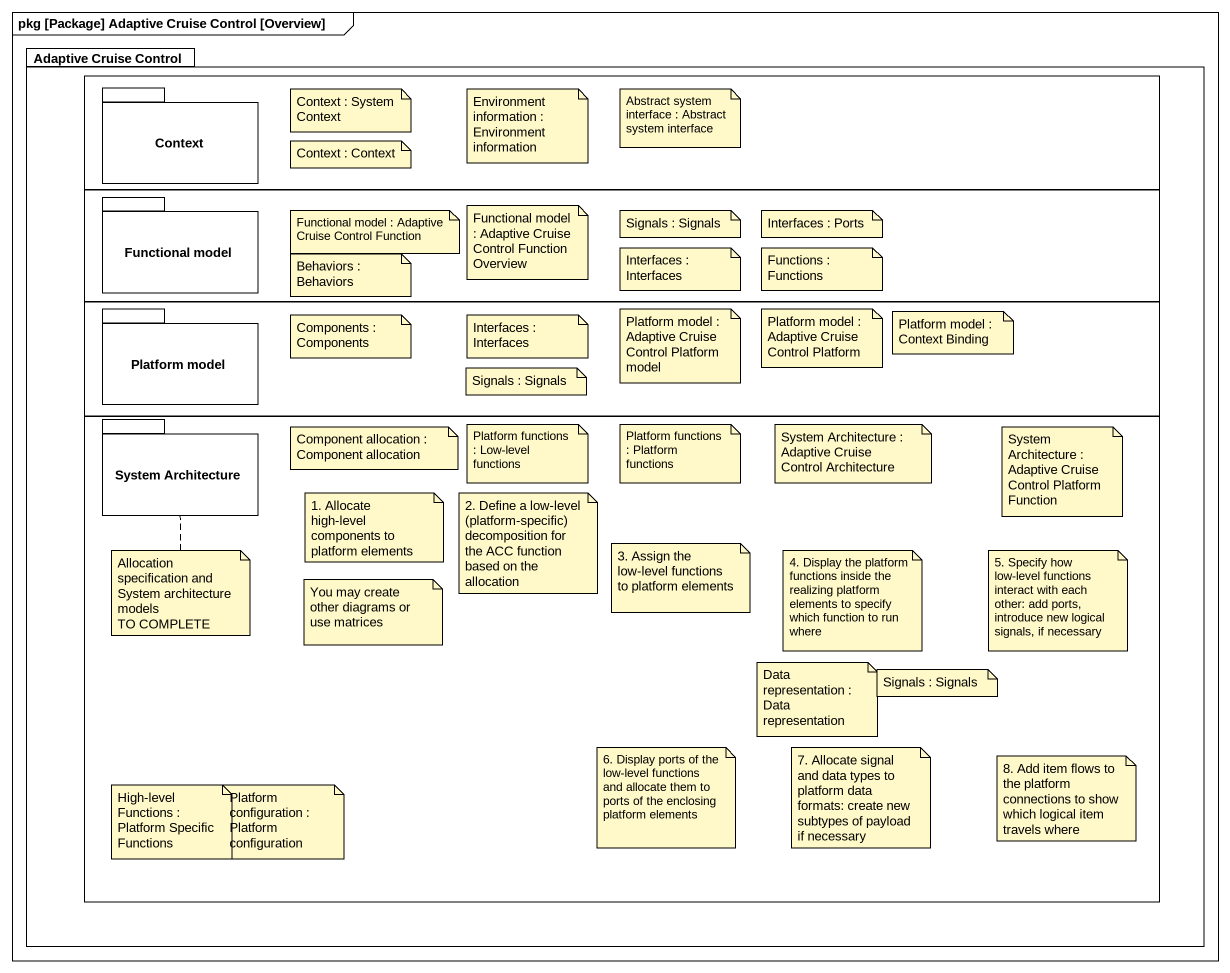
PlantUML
@startuml
mainframe pkg [Package] Adaptive Cruise Control [Overview]
package "Adaptive Cruise Control" as Adaptive_Cruise_Control {
  rectangle " " as rectangle1 {
    package Context {
    }
  }
  rectangle " " as rectangle2 {
    package "Functional model" as Functional_model {
    }
  }
  rectangle " " as rectangle3 {
    package "Platform model" as Platform_model {
    }
  }
  rectangle " " as rectangle4 {
    package "System Architecture" as System_Architecture {
    }
  }
}
note as N1
  Context : System Context
end note
note as N2
  Environment information : Environment information
end note
note as N3
  Abstract system interface : Abstract system interface
end note
note as N4
  Context : Context
end note
note as N5
  Functional model : Adaptive Cruise Control Function
end note
note as N6
  Functional model : Adaptive Cruise Control Function Overview
end note
note as N7
  Signals : Signals
end note
note as N8
  Interfaces : Ports
end note
note as N9
  Behaviors : Behaviors
end note
note as N10
  Interfaces : Interfaces
end note
note as N11
  Functions : Functions
end note
note as N12
  Components : Components
end note
note as N13
  Interfaces : Interfaces
end note
note as N14
  Platform model : Adaptive Cruise Control Platform model
end note
note as N15
  Platform model : Adaptive Cruise Control Platform
end note
note as N16
  Platform model : Context Binding
end note
note as N17
  Signals : Signals
end note
note as N18
  Component allocation : Component allocation
end note
note as N19
  Platform functions : Low-level functions
end note
note as N20
  Platform functions : Platform functions
end note
note as N21
  System Architecture : Adaptive Cruise Control Architecture
end note
note as N22
  System Architecture : Adaptive Cruise Control Platform Function
end note
note as N23
  1. Allocate high-level components to platform elements
end note
note as N24
  2. Define a low-level (platform-specific) decomposition for the ACC function based on the allocation
end note
note as N25
  3. Assign the low-level functions to platform elements
end note
note bottom of System_Architecture
  Allocation specification and System architecture models
  TO COMPLETE
end note
note as N27
  You may create other diagrams or use matrices
end note
note as N28
  4. Display the platform functions inside the realizing platform elements to specify which function to run where
end note
note as N29
  5. Specify how low-level functions interact with each other: add ports, introduce new logical signals, if necessary
end note
note as N30
  Data representation : Data representation
end note
note as N31
  Signals : Signals
end note
note as N32
  6. Display ports of the low-level functions and allocate them to ports of the enclosing platform elements
end note
note as N33
  7. Allocate signal and data types to platform data formats: create new subtypes of payload if necessary
end note
note as N34
  8. Add item flows to the platform connections to show which logical item travels where
end note
note as N35
  High-level Functions : Platform Specific Functions
end note
note as N36
  Platform configuration : Platform configuration
end note
@enduml
